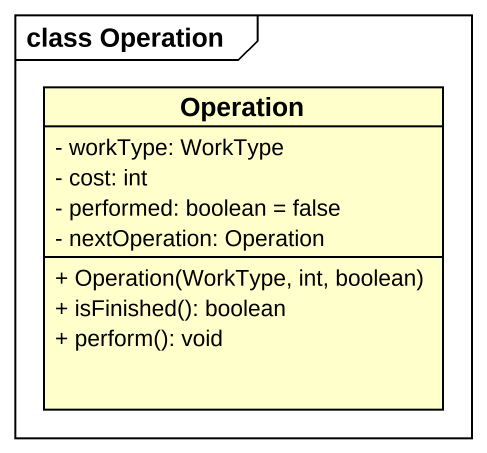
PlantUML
@startuml
mainframe class Operation
hide circle
hide empty members
skinparam classAttributeIconSize 0
class Operation {
  - workType: WorkType
  - cost: int
  - performed: boolean = false
  - nextOperation: Operation
  + Operation(WorkType, int, boolean)
  + isFinished(): boolean
  + perform(): void
}
@enduml
